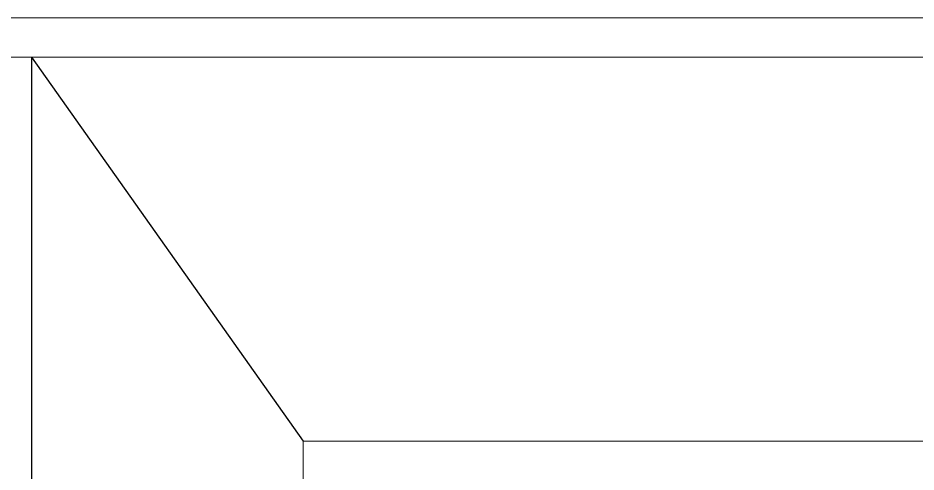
# Model space of a CAD drawing. Header units: inches. Extents: x -4969 to 16721, y 2489 to 24693.
# Drawn here: x 6193 to 10320, y 22607 to 24693 of the extents above; entities that cross this region are included whole.
import ezdxf

# ---------------------------------------------------------------- set-up
doc = ezdxf.new("R2010")
doc.units = ezdxf.units.IN
doc.header["$MEASUREMENT"] = 0
doc.layers.get('0').update_dxf_attribs({"lineweight": 5})
doc.layers.add('0-NPLT', color=1, linetype='Continuous', plot=False)

# ---------------------------------------------------------------- blocks, each defined once
blk = doc.blocks.new('BORDER 11X17')
at = {"layer": '0-NPLT', "lineweight": 9, "ltscale": 0.1}
blk.add_lwpolyline([(29864.74, -10461.77), (29048.74, -10461.77), (29048.74, -10989.77), (29864.74, -10989.77), (29864.74, -10461.77)], dxfattribs=at)
blk.add_lwpolyline([(29792.74, -10473.77), (29078.74, -10473.77), (29078.74, -10977.77), (29792.74, -10977.77)], close=True, dxfattribs=at)

msp = doc.modelspace()

# ---------------------------------------------------------------- linework, layer by layer
at = {"layer": '0-NPLT', "ltscale": 0.1}
msp.add_line((6255.0000785, 24512.5008975), (6255.0000785, 16952.5008975), dxfattribs=at)
at = {"layer": '0-NPLT', "ltscale": 0.25}
msp.add_line((6255.0000785, 24512.5008975), (7504.5000785, 22748.5008975), dxfattribs=at)
at = {"layer": '0-NPLT', "lineweight": 9, "ltscale": 0.1}
msp.add_lwpolyline([(10360.5000785, 22748.5008975), (7504.5000785, 22748.5008975), (7504.5000785, 18716.5008975), (10360.5000785, 18716.5008975)], close=True, dxfattribs=at)

# ---------------------------------------------------------------- block references
at = {"ltscale": 0.1, "xscale": 15, "yscale": 15, "zscale": 15}
msp.add_blockref('BORDER 11X17', (-435281.0884121, 181619.0822636), dxfattribs=at)

doc.saveas('drawing.dxf')
